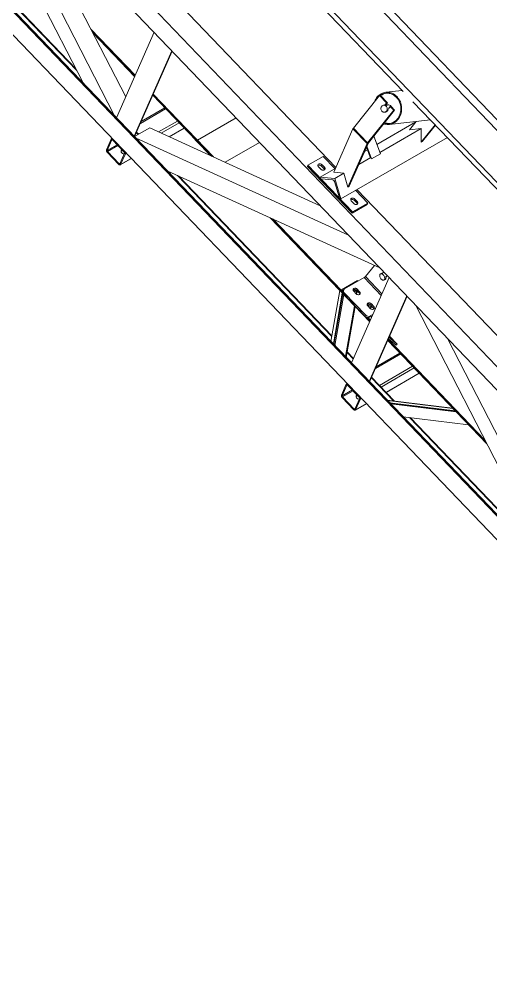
# Model space of a CAD drawing. Header units: millimetres. Extents: x 26816 to 90584, y 11074 to 56542.
# Drawn here: x 55687 to 57001, y 29909 to 32601 of the extents above; entities that cross this region are included whole.
import ezdxf

# ---------------------------------------------------------------- set-up
doc = ezdxf.new("R2010")
doc.units = ezdxf.units.MM
doc.layers.add('MAU_XANH', color=5, linetype='Continuous')

msp = doc.modelspace()

# ---------------------------------------------------------------- linework, layer by layer
at = {"layer": 'MAU_XANH', "linetype": 'Continuous', "lineweight": 0}
for p, q in [((49652, 39980.2), (67084.7, 21783.1)), ((49673, 39988.3), (67225.5, 21666.2)), ((49525.5, 39966.6), (66602.5, 22140.9)), ((54818, 33929.2), (60063, 28454.3)), ((54798.2, 33883.9), (60043.1, 28409)), ((54692.2, 33642.2), (59937.2, 28167.3)), ((54672.3, 33596.9), (58218.9, 29894.9)), ((54742.8, 33591.7), (59888.7, 28220.2)), ((59889.4, 28221.8), (54743.9, 33592.9)), ((55481.5, 33170.6), (55864.4, 32423.2)), ((55569.6, 33078.7), (55952.4, 32331.3)), ((56129, 33054.9), (56757.5, 32398.8)), ((55693.6, 32949.2), (55983.3, 32383.8)), ((55463.3, 32857.9), (55846.7, 32457.8)), ((55844.2, 32462.6), (55465.8, 32857.6)), ((55973.2, 32809.4), (56569.8, 32186.6)), ((55886.2, 32573.3), (56009.8, 32444.3)), ((55889.4, 32567.1), (56008.9, 32442.3)), ((55891.6, 32562.7), (56008.3, 32440.9)), ((55957.8, 32325.7), (56062.4, 32564.2)), ((56007, 32274.3), (56111.6, 32512.9)), ((56007.7, 32273.6), (56112.3, 32512.1)), ((56008.1, 32273.2), (56112.7, 32511.7)), ((56058.6, 32388.4), (56219.8, 32220.1)), ((56059.2, 32389.8), (56219.7, 32222.3)), ((56060.1, 32391.8), (56221.1, 32223.7)), ((56691.4, 32387.8), (56618.5, 32296.9)), ((56693.8, 32388.1), (56691.4, 32387.8)), ((56711.1, 32367.3), (56691.4, 32387.8)), ((56713.5, 32367.6), (56693.8, 32388.1)), ((56754.8, 32401.6), (56708.7, 32396.7)), ((56711.5, 32394.4), (56711.4, 32394.4)), ((56705.2, 32361.1), (56702.8, 32360.8)), ((56706.1, 32361.1), (56711.1, 32367.3)), ((56708.1, 32360.9), (56713.5, 32367.6)), ((56713.1, 32361.3), (56708.3, 32360.8)), ((56716.1, 32362.3), (56710, 32361.6)), ((56713.5, 32367.6), (56711.1, 32367.3)), ((56720.9, 32357), (56716, 32350.9)), ((56723.3, 32357.3), (56720.9, 32357)), ((56730.8, 32346.8), (56720.9, 32357)), ((56733.2, 32347), (56723.3, 32357.3)), ((56784.6, 32370.5), (57413.1, 31714.5)), ((56024.3, 32310.1), (56094.6, 32350.7)), ((56092.5, 32353), (56026.3, 32314.8)), ((56730.8, 32346.8), (56657.9, 32255.9)), ((56733.2, 32347), (56660.3, 32256.1)), ((56705, 32341), (56707.4, 32341.2)), ((56708.3, 32341.3), (56707.8, 32341.3)), ((56708.4, 32341.4), (56708.3, 32341.3)), ((56714.9, 32348.8), (56715.8, 32348.9)), ((56733.2, 32347), (56730.8, 32346.8)), ((56074.9, 32286.2), (56127.4, 32316.5)), ((56082.2, 32282.9), (56132.1, 32311.7)), ((56183.2, 32263.3), (56291, 32325.6)), ((56683.9, 32251.5), (56792.3, 32314.1)), ((56718.3, 32307.2), (56833.5, 32319.5)), ((56720.4, 32310), (56720.5, 32310)), ((56793.2, 32315.2), (56774.5, 32291.9)), ((56846.2, 32306.2), (56807.3, 32257.7)), ((56847.4, 32305), (56811.4, 32260)), ((56008.2, 32273.1), (56050.4, 32297.4)), ((56012.9, 32284.2), (56018.1, 32278.8)), ((56019.5, 32279.6), (56013.6, 32285.8)), ((56050.4, 32297.4), (56526, 32080.3)), ((56104.1, 32272.9), (56146, 32297.1)), ((56104.5, 32272.7), (56146.3, 32296.8)), ((56155.6, 32292.1), (56154.1, 32290.7)), ((56154.1, 32290.7), (56223.3, 32218.5)), ((56154.1, 32290.7), (56180.2, 32261.4)), ((56155.6, 32292.1), (56228.3, 32216.2)), ((56617.2, 32294.8), (56564, 32173.4)), ((56656.5, 32253.7), (56617.2, 32294.8)), ((56618.5, 32296.9), (56657.9, 32255.9)), ((56693.7, 32225.4), (56675.1, 32274.6)), ((56692.3, 32229.1), (56807.7, 32295.8)), ((56774.5, 32291.9), (56807.7, 32295.8)), ((56807.7, 32295.8), (56807.3, 32257.7)), ((55942.9, 32266.2), (55929.7, 32236)), ((55944.9, 32264.2), (55931.6, 32234)), ((55931.6, 32234), (55959.9, 32250.3)), ((55932.4, 32231.4), (55961.8, 32248.3)), ((55945.4, 32268.1), (55943.7, 32267.1)), ((55944.9, 32264.2), (55945.7, 32264.6)), ((55979.5, 32229.8), (55946.7, 32264)), ((55980.3, 32231.6), (55947.5, 32265.8)), ((56012.4, 32268.7), (56604.4, 31998.4)), ((56180.2, 32261.4), (56219.8, 32220.1)), ((56260.4, 32201.6), (56356.6, 32257.1)), ((56583.8, 32099), (56880.6, 32270.4)), ((56656.5, 32253.7), (56603.3, 32132.3)), ((56660.1, 32255.8), (56606.8, 32134.4)), ((56669.3, 32211.3), (56656, 32246.5)), ((56660.1, 32255.8), (56656.5, 32253.7)), ((56660.3, 32256.1), (56657.9, 32255.9)), ((56811.4, 32260), (56807.3, 32257.7)), ((55931.6, 32229.6), (55964.4, 32195.4)), ((55932.4, 32231.4), (55965.2, 32197.2)), ((55967, 32197), (55980.3, 32227.2)), ((55969, 32195), (55982.3, 32225.2)), ((55982.3, 32225.2), (55985, 32226.7)), ((56221.1, 32223.7), (56219.7, 32222.3)), ((56219.7, 32222.3), (56222.9, 32218.7)), ((56649.5, 32231.7), (56657.5, 32236.3)), ((56665.4, 32215.4), (56654.7, 32243.6)), ((56669.3, 32211.3), (56693.7, 32225.4)), ((55965.2, 32197.2), (55967.8, 32198.6)), ((55968.2, 32194), (55999.2, 32211.9)), ((55969, 32195), (55998.9, 32212.2)), ((56490.1, 32189.5), (56491.7, 32193.2)), ((56534.1, 32217.7), (56491.7, 32193.2)), ((56491.7, 32193.2), (56616.3, 32063.1)), ((56529.4, 32191), (56531, 32194.6)), ((56531, 32194.6), (56537.5, 32187.7)), ((56534.1, 32217.7), (56566.6, 32183.8)), ((56633.5, 32195.2), (56666.9, 32214.5)), ((56665.4, 32215.4), (56666.9, 32214.5)), ((56666.9, 32214.5), (56669.3, 32211.3)), ((56100.4, 32176.8), (56692.5, 31906.5)), ((56614.7, 32059.5), (56490.1, 32189.5)), ((56527.6, 32182), (56521.1, 32188.9)), ((56525.4, 32160), (56569.2, 32185.3)), ((56529.4, 32191), (56535.9, 32184.1)), ((56535.9, 32184.1), (56537.5, 32187.7)), ((56564, 32173.4), (56591.6, 32171)), ((56566.4, 32156.4), (56591.6, 32171)), ((56591.6, 32171), (56603.3, 32132.3)), ((56127.8, 32164.3), (56558.3, 31715)), ((56558.6, 31716.9), (56131.7, 32162.6)), ((56566.4, 32156.4), (56525.4, 32160)), ((56525.4, 32160), (56525.9, 32158.2)), ((56528.7, 32155.3), (56561.3, 32152.5)), ((56565.9, 32147.6), (56579.7, 32102.1)), ((56583.8, 32099), (56566.4, 32156.4)), ((56606.8, 32134.4), (56603.3, 32132.3)), ((56625, 32122.8), (56658.7, 32087.6)), ((56628.8, 32125), (57225.4, 31502.3)), ((56582.5, 32099.2), (56583.8, 32099)), ((56619.4, 32086.2), (56612.9, 32093.1)), ((56658.7, 32087.6), (56616.3, 32063.1)), ((56621.2, 32095.1), (56622.8, 32098.8)), ((56621.2, 32095.1), (56627.7, 32088.3)), ((56622.8, 32098.8), (56629.3, 32091.9)), ((56627.7, 32088.3), (56629.3, 32091.9)), ((56658.7, 32087.6), (56657.1, 32084)), ((56657.1, 32084), (56614.7, 32059.5)), ((56616.3, 32063.1), (56614.7, 32059.5)), ((56386.3, 32046.3), (56663.9, 31756.5)), ((56389.8, 32044.7), (56589.3, 31836.5)), ((56394.7, 32042.4), (56584.5, 31844.3)), ((56651.9, 31882.3), (56676.8, 31913.7)), ((56702.7, 31895.8), (56701.7, 31893.6)), ((56629.6, 31871.2), (56585.1, 31845.5)), ((56648.6, 31879.6), (56593.5, 31847.8)), ((56613.4, 31641.3), (56718, 31879.9)), ((56629.6, 31871.2), (56631.2, 31869.6)), ((56648.6, 31879.6), (56696.2, 31830)), ((56698, 31834.2), (56651.9, 31882.3)), ((56697.3, 31891.9), (56693.7, 31889.9)), ((56703.7, 31894.8), (56699.6, 31892.4)), ((56703.7, 31872.5), (56707.3, 31874.6)), ((56708.7, 31882.8), (56712.2, 31884.8)), ((56709.3, 31878), (56712.6, 31885.6)), ((56555.9, 31701.4), (56580.8, 31843.2)), ((56584.2, 31843.1), (56588.8, 31838.4)), ((56585.1, 31845.5), (56584.3, 31843.7)), ((56584.3, 31843.7), (56588.8, 31839)), ((56585.1, 31845.5), (56589.2, 31841.2)), ((56590.9, 31844.9), (56589.3, 31841.3)), ((56627.6, 31843.5), (56629.2, 31847.1)), ((56627.6, 31843.5), (56634.2, 31836.7)), ((56635.8, 31840.3), (56629.2, 31847.1)), ((56562.6, 31694.4), (56587.5, 31836.2)), ((56564.2, 31692.7), (56589.2, 31834.5)), ((56566.4, 31690.4), (56591.4, 31832.2)), ((56593, 31836.8), (56591.4, 31833.2)), ((56591.4, 31833.2), (56650.4, 31771.6)), ((56593, 31836.8), (56652, 31775.3)), ((56619.3, 31841.4), (56625.9, 31834.6)), ((56634.2, 31836.7), (56635.8, 31840.3)), ((56662.6, 31590), (56767.2, 31828.5)), ((56663.3, 31589.2), (56767.9, 31827.8)), ((56663.7, 31588.8), (56768.3, 31827.4)), ((56596.3, 31659.2), (56621.3, 31801)), ((56598.5, 31656.9), (56623.5, 31798.7)), ((56658.7, 31800.4), (56665.2, 31793.5)), ((56667, 31802.5), (56668.6, 31806.1)), ((56667, 31802.5), (56673.5, 31795.6)), ((56675.1, 31799.2), (56668.6, 31806.1)), ((56673.5, 31795.6), (56675.1, 31799.2)), ((56792.7, 31801.9), (57175.6, 31054.5)), ((56650.4, 31771.6), (56652, 31775.3)), ((56653.8, 31769.1), (56664.6, 31757.9)), ((56656, 31768.3), (56665, 31758.9)), ((56656.8, 31768.1), (56665.2, 31759.3)), ((56659.6, 31767.7), (56666, 31761.1)), ((56671.2, 31773), (56664, 31768.9)), ((56665.6, 31772.5), (56664, 31768.9)), ((56672.8, 31776.6), (56665.6, 31772.5)), ((56715.7, 31707.4), (56985.3, 31426)), ((56737.8, 31691.1), (56716.1, 31708.4)), ((56717.5, 31711.5), (56718, 31712)), ((56718, 31712), (56717.8, 31712.2)), ((56718, 31712), (56740.6, 31694)), ((56740.6, 31694), (56719.5, 31716)), ((56880.8, 31710), (57263.7, 30962.6)), ((56714.2, 31704), (56990.7, 31415.4)), ((56714.8, 31705.4), (56988.5, 31419.8)), ((56740.6, 31694), (56737.8, 31691.1)), ((56600.9, 31670.5), (56618.3, 31652.3)), ((56619, 31653.9), (56601.2, 31672.4)), ((56679.9, 31625.8), (56750.3, 31666.4)), ((56748.1, 31668.7), (56682, 31630.5)), ((56690.8, 31578.9), (56783, 31632.2)), ((56695.4, 31574), (56787.7, 31627.3)), ((56668.5, 31599.9), (56730.1, 31535.6)), ((56732.5, 31535.3), (56669.2, 31601.4)), ((56709.4, 31559.5), (56801.6, 31612.8)), ((56709.7, 31559.2), (56801.9, 31612.5)), ((56598.5, 31581.9), (56585.3, 31551.7)), ((56600.5, 31579.8), (56587.3, 31549.6)), ((56601, 31583.7), (56599.3, 31582.8)), ((56600.5, 31579.8), (56601.3, 31580.3)), ((56635.1, 31545.4), (56602.3, 31579.6)), ((56635.9, 31547.2), (56603.1, 31581.5)), ((56587.3, 31549.6), (56615.5, 31565.9)), ((56588, 31547), (56617.4, 31564)), ((56588, 31547), (56620.8, 31512.8)), ((56587.2, 31545.2), (56620, 31511)), ((56622.7, 31512.6), (56635.9, 31542.9)), ((56623.9, 31509.7), (56654.8, 31527.5)), ((56624.6, 31510.6), (56637.9, 31540.8)), ((56624.6, 31510.6), (56654.5, 31527.8)), ((56637.9, 31540.8), (56640.6, 31542.4)), ((56894.8, 31515.5), (56712.7, 31537.8)), ((56896, 31514.2), (56713.9, 31536.5)), ((56901.9, 31508.1), (56719.7, 31530.4)), ((56903.1, 31506.9), (56720.9, 31529.1)), ((56904.8, 31505.1), (56722.6, 31527.4)), ((56620.8, 31512.8), (56623.4, 31514.3)), ((56939.3, 31469.1), (56757.1, 31491.3)), ((56774.6, 31489.2), (57157.9, 31089)), ((57155.4, 31093.9), (56777, 31488.9))]:
    msp.add_line(p, q, dxfattribs=at)
at = {"layer": 'MAU_XANH', "linetype": 'Continuous', "lineweight": 0, "flags": 128}
for points in [[(56702.7, 32309.1), (56705.4, 32308.2), (56708.8, 32307.5), (56712.3, 32307.1), (56715.8, 32307), (56719.3, 32307.3), (56722.7, 32308), (56726.1, 32309), (56729.3, 32310.3), (56732.5, 32311.9), (56735.5, 32313.9), (56738.3, 32316.2), (56740.9, 32318.7), (56743.3, 32321.5), (56745.5, 32324.6), (56747.4, 32327.8), (56749, 32331.3), (56750.4, 32334.9), (56751.5, 32338.6), (56752.3, 32342.5), (56752.8, 32346.4), (56753, 32350.3), (56752.8, 32354.3), (56752.4, 32358.3), (56751.7, 32362.2), (56750.6, 32366), (56749.3, 32369.7), (56747.7, 32373.3), (56745.8, 32376.7), (56743.7, 32379.9), (56741.3, 32382.9), (56738.7, 32385.7), (56735.9, 32388.2), (56733, 32390.4), (56729.9, 32392.3), (56726.6, 32393.9), (56723.3, 32395.1), (56719.9, 32396.1), (56716.4, 32396.6), (56712.9, 32396.9), (56709.4, 32396.7), (56706, 32396.3), (56702.6, 32395.5), (56699.3, 32394.3), (56696.1, 32392.8), (56693, 32391), (56690.1, 32388.9), (56687.4, 32386.5), (56684.9, 32383.8), (56682.6, 32380.9), (56680.5, 32377.7), (56678.7, 32374.4), (56677.2, 32370.8), (56676.8, 32369.5)], [(56704.3, 32311.1), (56706.7, 32310.4), (56710.1, 32309.8), (56713.4, 32309.5), (56716.8, 32309.6), (56720.2, 32310), (56723.5, 32310.7), (56726.7, 32311.8), (56729.8, 32313.3), (56732.8, 32315), (56735.6, 32317.1), (56738.3, 32319.4), (56740.7, 32322.1), (56742.9, 32324.9), (56744.9, 32328), (56746.6, 32331.3), (56748, 32334.8), (56749.1, 32338.4), (56750, 32342.1), (56750.5, 32345.9), (56750.8, 32349.7), (56750.7, 32353.6), (56750.3, 32357.4), (56749.6, 32361.2), (56748.6, 32365), (56747.4, 32368.6), (56745.8, 32372.1), (56744, 32375.4), (56741.9, 32378.5), (56739.6, 32381.4), (56737.1, 32384.1), (56734.3, 32386.4), (56731.4, 32388.5), (56728.4, 32390.3), (56725.2, 32391.8), (56722, 32393), (56718.6, 32393.8), (56715.2, 32394.3), (56711.8, 32394.4), (56708.5, 32394.1), (56705.1, 32393.5), (56701.9, 32392.6), (56698.7, 32391.3), (56695.6, 32389.8), (56693, 32388)], [(56696.5, 32345.8), (56697.5, 32344.2), (56698.8, 32343), (56700.2, 32342), (56701.8, 32341.3), (56703.4, 32341), (56705.1, 32341), (56706.7, 32341.4), (56708.3, 32342.1), (56709.6, 32343.2), (56710.8, 32344.5), (56711.7, 32346.1), (56712.3, 32347.8), (56712.6, 32349.6), (56712.6, 32351.5), (56712.3, 32353.4), (56711.7, 32355.2), (56710.8, 32356.8), (56709.7, 32358.2), (56708.3, 32359.4), (56706.8, 32360.2), (56705.2, 32360.7), (56703.5, 32360.9), (56701.9, 32360.7), (56700.3, 32360.1), (56698.8, 32359.2), (56697.6, 32358), (56696.5, 32356.6), (56695.8, 32354.9), (56695.3, 32353.1), (56695.1, 32351.2), (56695.3, 32349.3), (56695.7, 32347.5), (56696.5, 32345.8)], [(56705.2, 32361.1), (56706.5, 32361.1), (56708.3, 32360.8)], [(55947.5, 32265.8), (55946.9, 32266.4), (55946.2, 32266.9), (55945.5, 32267.2), (55944.8, 32267.4), (55944.2, 32267.3), (55943.7, 32267.1), (55943.2, 32266.7), (55942.9, 32266.2)], [(55946.7, 32264), (55946.5, 32264.3), (55946.2, 32264.4), (55945.9, 32264.6), (55945.6, 32264.6), (55945.4, 32264.6), (55945.2, 32264.5), (55945, 32264.4), (55944.9, 32264.2)], [(55973.7, 32235.9), (55972.5, 32235.4), (55971.5, 32234.6), (55970.8, 32233.7), (55970.4, 32232.6), (55970.4, 32231.4), (55970.6, 32230.1), (55971.3, 32228.9), (55972.1, 32227.7), (55973.3, 32226.8), (55974.6, 32226), (55976.1, 32225.4), (55977.6, 32225.1), (55979.1, 32225), (55979.4, 32225.1)], [(55964.4, 32195.4), (55965.1, 32194.7), (55965.8, 32194.3), (55966.5, 32194), (55967.1, 32193.8), (55967.7, 32193.9), (55968.3, 32194.1), (55968.7, 32194.4), (55969, 32195)], [(55965.2, 32197.2), (55965.5, 32196.9), (55965.7, 32196.7), (55966, 32196.6), (55966.3, 32196.6), (55966.5, 32196.6), (55966.7, 32196.6), (55966.9, 32196.8), (55967, 32197)], [(56521.1, 32188.9), (56520.2, 32190), (56519.6, 32191.2), (56519.3, 32192.5), (56519.4, 32193.7), (56519.7, 32194.8), (56520.5, 32195.8), (56521.4, 32196.5), (56522.7, 32197), (56524, 32197.3), (56525.5, 32197.2), (56527, 32196.9), (56528.5, 32196.4), (56529.8, 32195.6), (56531, 32194.6)], [(56537.5, 32187.7), (56538.4, 32186.6), (56539, 32185.4), (56539.3, 32184.1), (56539.3, 32182.9), (56538.9, 32181.8), (56538.2, 32180.8), (56537.2, 32180.1), (56536, 32179.6), (56534.6, 32179.3), (56533.1, 32179.4), (56531.6, 32179.7), (56530.1, 32180.2), (56528.8, 32181), (56527.6, 32182)], [(56612.9, 32093.1), (56612, 32094.2), (56611.4, 32095.4), (56611.1, 32096.7), (56611.1, 32097.9), (56611.5, 32099), (56612.2, 32099.9), (56613.2, 32100.7), (56614.4, 32101.2), (56615.8, 32101.5), (56617.3, 32101.4), (56618.8, 32101.1), (56620.3, 32100.6), (56621.6, 32099.8), (56622.8, 32098.8)], [(56629.3, 32091.9), (56630.2, 32090.8), (56630.8, 32089.6), (56631.1, 32088.3), (56631, 32087.1), (56630.7, 32086), (56629.9, 32085), (56629, 32084.3), (56627.7, 32083.8), (56626.4, 32083.5), (56624.9, 32083.5), (56623.4, 32083.8), (56621.9, 32084.4), (56620.6, 32085.2), (56619.4, 32086.2)], [(56696.1, 31875.2), (56697.4, 31874), (56698.7, 31873.1), (56700, 31872.4), (56701.3, 31872.1), (56702.5, 31872.1), (56703.6, 31872.5), (56704.5, 31873.1), (56705.1, 31874.1), (56705.6, 31875.3), (56705.8, 31876.7), (56705.7, 31878.3), (56705.4, 31880), (56704.9, 31881.7), (56704.1, 31883.4), (56703.1, 31885.1), (56702, 31886.6), (56700.7, 31887.9), (56699.4, 31888.9), (56698.1, 31889.7), (56696.8, 31890.2), (56695.5, 31890.3), (56694.4, 31890.2), (56693.4, 31889.7), (56692.6, 31888.8), (56692, 31887.8), (56691.7, 31886.4), (56691.7, 31884.9), (56691.8, 31883.3), (56692.3, 31881.6), (56692.9, 31879.8), (56693.8, 31878.1), (56694.9, 31876.6), (56696.1, 31875.2)], [(56697.3, 31891.9), (56698.3, 31892.3), (56699.6, 31892.4)], [(56708.7, 31882.8), (56709.2, 31881), (56709.3, 31879.3), (56709.2, 31877.7), (56708.8, 31876.4), (56708.2, 31875.3), (56707.3, 31874.6), (56707.3, 31874.6)], [(56584.3, 31843.7), (56584.2, 31843.5), (56584.2, 31843.3), (56584.2, 31843.2), (56584.2, 31843.1)], [(56593.5, 31847.8), (56592.2, 31846.8), (56591.3, 31845.7), (56590.7, 31844.3), (56590.4, 31842.9), (56590.5, 31841.3), (56591, 31839.8), (56591.8, 31838.3), (56593, 31836.8)], [(56629.2, 31847.1), (56628.1, 31848.1), (56626.7, 31848.9), (56625.3, 31849.5), (56623.8, 31849.8), (56622.3, 31849.8), (56620.9, 31849.6), (56619.7, 31849.1), (56618.7, 31848.3), (56618, 31847.4), (56617.6, 31846.3), (56617.5, 31845), (56617.8, 31843.8), (56618.4, 31842.6), (56619.3, 31841.4)], [(56617.5, 31845.1), (56618.1, 31845.5), (56619.3, 31846), (56620.7, 31846.2), (56622.2, 31846.2), (56623.7, 31845.9), (56625.1, 31845.3), (56626.5, 31844.5), (56627.6, 31843.5), (56628.5, 31842.4), (56629.1, 31841.2), (56629.4, 31839.9), (56629.3, 31838.7), (56629, 31837.6), (56628.3, 31836.6), (56627.3, 31835.9), (56626, 31835.4), (56625.3, 31835.2)], [(56618.2, 31843), (56619.4, 31843.2), (56620.8, 31843.2), (56622.4, 31842.9), (56623.8, 31842.3), (56625.2, 31841.5), (56626.3, 31840.5), (56627.2, 31839.4), (56627.8, 31838.1), (56628.1, 31836.9), (56628.1, 31836.5)], [(56625.9, 31834.6), (56627, 31833.6), (56628.4, 31832.8), (56629.8, 31832.2), (56631.3, 31831.9), (56632.8, 31831.9), (56634.2, 31832.1), (56635.4, 31832.7), (56636.4, 31833.4), (56637.1, 31834.4), (56637.5, 31835.5), (56637.6, 31836.7), (56637.3, 31837.9), (56636.7, 31839.2), (56635.8, 31840.3)], [(56668.6, 31806.1), (56667.4, 31807.1), (56666.1, 31807.9), (56664.6, 31808.4), (56663.1, 31808.8), (56661.6, 31808.8), (56660.2, 31808.5), (56659, 31808), (56658, 31807.3), (56657.3, 31806.3), (56656.9, 31805.2), (56656.9, 31804), (56657.2, 31802.7), (56657.8, 31801.5), (56658.7, 31800.4)], [(56656.9, 31804), (56657.4, 31804.4), (56658.6, 31804.9), (56660, 31805.2), (56661.5, 31805.1), (56663, 31804.8), (56664.5, 31804.3), (56665.8, 31803.5), (56667, 31802.5), (56667.9, 31801.3), (56668.5, 31800.1), (56668.7, 31798.8), (56668.7, 31797.6), (56668.3, 31796.5), (56667.6, 31795.6), (56666.6, 31794.8), (56665.4, 31794.3), (56664.6, 31794.1)], [(56657.5, 31801.9), (56658.7, 31802.1), (56660.2, 31802.1), (56661.7, 31801.8), (56663.2, 31801.2), (56664.5, 31800.4), (56665.6, 31799.4), (56666.5, 31798.3), (56667.1, 31797.1), (56667.4, 31795.8), (56667.4, 31795.4)], [(56665.2, 31793.5), (56666.4, 31792.5), (56667.7, 31791.7), (56669.1, 31791.2), (56670.7, 31790.9), (56672.1, 31790.8), (56673.5, 31791.1), (56674.7, 31791.6), (56675.7, 31792.3), (56676.4, 31793.3), (56676.8, 31794.4), (56676.9, 31795.6), (56676.6, 31796.9), (56676, 31798.1), (56675.1, 31799.2)], [(56719, 31715), (56719.6, 31714.3), (56720.5, 31713.4), (56721.5, 31712.3), (56722.5, 31711.3), (56723.6, 31710.2), (56724.6, 31709.3), (56725.4, 31708.4), (56726.1, 31707.8), (56726.5, 31707.5), (56726.7, 31707.4), (56726.6, 31707.5), (56726.3, 31708), (56725.7, 31708.6), (56724.9, 31709.5), (56724, 31710.4), (56724, 31710.4)], [(56603.1, 31581.5), (56602.5, 31582.1), (56601.8, 31582.5), (56601.1, 31582.9), (56600.4, 31583), (56599.8, 31583), (56599.3, 31582.8), (56598.9, 31582.4), (56598.5, 31581.9)], [(56602.3, 31579.6), (56602.1, 31579.9), (56601.8, 31580.1), (56601.5, 31580.2), (56601.3, 31580.3), (56601, 31580.2), (56600.8, 31580.2), (56600.6, 31580), (56600.5, 31579.8)], [(56629.3, 31551.5), (56628.1, 31551), (56627.1, 31550.3), (56626.4, 31549.3), (56626, 31548.2), (56626, 31547), (56626.3, 31545.7), (56626.9, 31544.5), (56627.8, 31543.4), (56628.9, 31542.4), (56630.2, 31541.6), (56631.7, 31541), (56633.2, 31540.7), (56634.7, 31540.7), (56635, 31540.7)], [(56620, 31511), (56620.7, 31510.4), (56621.4, 31509.9), (56622.1, 31509.6), (56622.7, 31509.5), (56623.3, 31509.5), (56623.9, 31509.7), (56624.3, 31510.1), (56624.6, 31510.6)], [(56620.8, 31512.8), (56621.1, 31512.6), (56621.4, 31512.4), (56621.6, 31512.2), (56621.9, 31512.2), (56622.1, 31512.2), (56622.4, 31512.3), (56622.5, 31512.4), (56622.7, 31512.6)]]:
    msp.add_lwpolyline(points, dxfattribs=at)
at = {"layer": 'MAU_XANH', "linetype": 'Continuous', "lineweight": 0}
for centre, radius, start, end in [((56716.4, 32356.4), 39.4, 134.8681, 147.7076), ((56715.1, 32360.9), 33.7, 96.3933, 127.9157), ((56710.9, 32353.9), 7.73, 73.3292, 108.1789), ((56715.6, 32353.5), 8.69, 24.1335, 103.2192), ((56706.2, 32349.9), 8.8, 277.9081, 352.7788), ((56717, 32343.2), 33.3, 249.155, 275.9637), ((56626.3, 32290.5), 10, 140.2522, 154.7733), ((56665.6, 32249.4), 10, 140.2522, 154.7733), ((56661.6, 32255), 1.67, 140.2522, 154.7733), ((55936.2, 32234.5), 6.67, 166.5829, 227.1557), ((55934.2, 32233.3), 2.67, 166.5829, 227.1557), ((55974.6, 32228.8), 5.6, 84.9796, 139.0589), ((55977.7, 32227.8), 2.67, 346.5829, 47.1557), ((55975.8, 32226.7), 6.67, 346.5829, 47.1557), ((56523.4, 32185.7), 7.95, 41.2379, 121.2003), ((56531.8, 32179.8), 5.94, 6.0751, 46.0531), ((56529.8, 32159.1), 3.95, 193.201, 254.3412), ((56559.5, 32146.1), 6.59, 13.201, 74.3412), ((56583.6, 32103), 3.95, 193.201, 254.3412), ((56615.2, 32089.9), 7.95, 41.2379, 121.2003), ((56623.6, 32084), 5.94, 6.0733, 46.0532), ((56621.6, 31838.3), 7.95, 41.2379, 121.2003), ((56596.3, 31838.8), 7.46, 160.356, 228.5543), ((56630.1, 31832.4), 5.94, 6.0751, 46.0531), ((56661, 31797.2), 7.95, 41.2379, 121.2003), ((56669.4, 31791.3), 5.94, 6.0751, 46.0531), ((56659.1, 31779.6), 11.8, 222.4205, 294.6677), ((56660.7, 31783.2), 11.8, 222.4205, 294.6677), ((56649.3, 31639.8), 102.8, 43.424, 47.241), ((56591.8, 31550.1), 6.67, 166.5829, 227.1557), ((56589.9, 31549), 2.67, 166.5829, 227.1557), ((56630.3, 31544.4), 5.6, 84.9811, 139.0356), ((56631.4, 31542.3), 6.67, 346.5829, 47.1557), ((56633.3, 31543.5), 2.67, 346.5829, 47.1557)]:
    msp.add_arc(centre, radius, start, end, dxfattribs=at)
msp.add_open_spline([(56651.9, 31882.3), (56651.7, 31882.1), (56651.4, 31881.6), (56650.6, 31880.8), (56649.6, 31880.1), (56648.9, 31879.8), (56648.6, 31879.6)], degree=3, dxfattribs=at)

doc.saveas('drawing.dxf')
